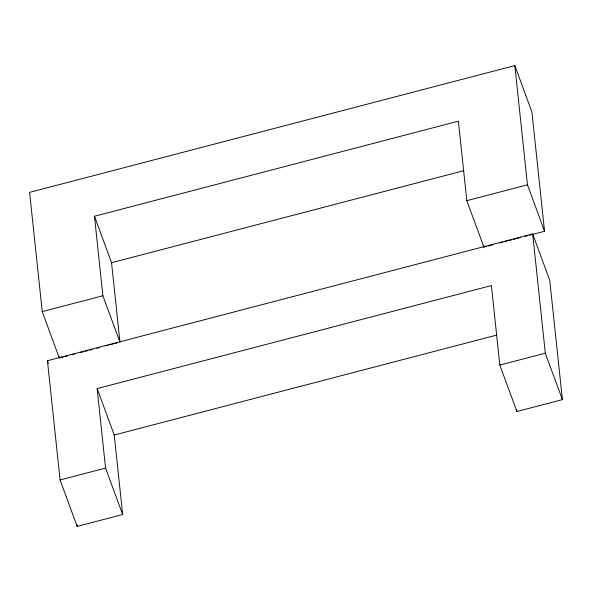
<?xml version="1.0" encoding="UTF-8"?>
<svg xmlns="http://www.w3.org/2000/svg" width="592" height="592" viewBox="0 0 592 592"><rect width="100%" height="100%" fill="white"/><g stroke="black" fill="none" stroke-linecap="round" stroke-linejoin="round"><path stroke-width="0.89" d="M529.396 235.239L544.559 231.272L531.919 112.036L514.825 65.586L29.6 192.378L42.239 311.621L59.326 358.071L59.133 356.236M94.468 216.272L111.555 262.722L119.984 342.22L102.89 295.771L94.468 216.272L458.386 121.182L466.814 200.673L483.901 247.123L486.58 246.427M111.555 262.722L463.854 170.666M42.239 311.621L102.89 295.771M466.814 200.673L527.465 184.822L514.825 65.586M47.441 360.728L532.674 233.929L549.761 280.379L562.4 399.622L516.912 411.507L499.818 365.057L491.397 285.566L97.147 388.581L105.568 468.08L122.662 514.529L77.175 526.414L60.081 479.964L47.441 360.728L48.396 363.303M60.221 357.834L62.9 357.139M64.683 356.673L67.355 355.97M71.817 354.808L74.496 354.105M80.734 352.477L83.413 351.774M85.196 351.308L87.875 350.612M89.658 350.146L92.33 349.443M96.792 348.281L99.471 347.578M105.709 345.95L108.388 345.247M110.171 344.781L112.85 344.085M114.633 343.619L117.305 342.916M488.363 245.961L493.713 244.563M499.959 242.927L502.638 242.232M504.421 241.765L507.092 241.062M508.876 240.596L511.555 239.901M513.338 239.434L520.472 237.57M524.934 236.4L527.613 235.705M122.662 514.529L114.234 435.039L496.866 335.05M60.081 479.964L105.568 468.08M499.818 365.057L545.306 353.172L532.674 233.929M527.465 184.822L544.559 231.272M545.306 353.172L562.4 399.622M97.147 388.581L114.234 435.039M516.72 409.679L516.912 411.507M483.708 245.295L483.901 247.123M76.975 524.579L77.175 526.414"/></g></svg>
